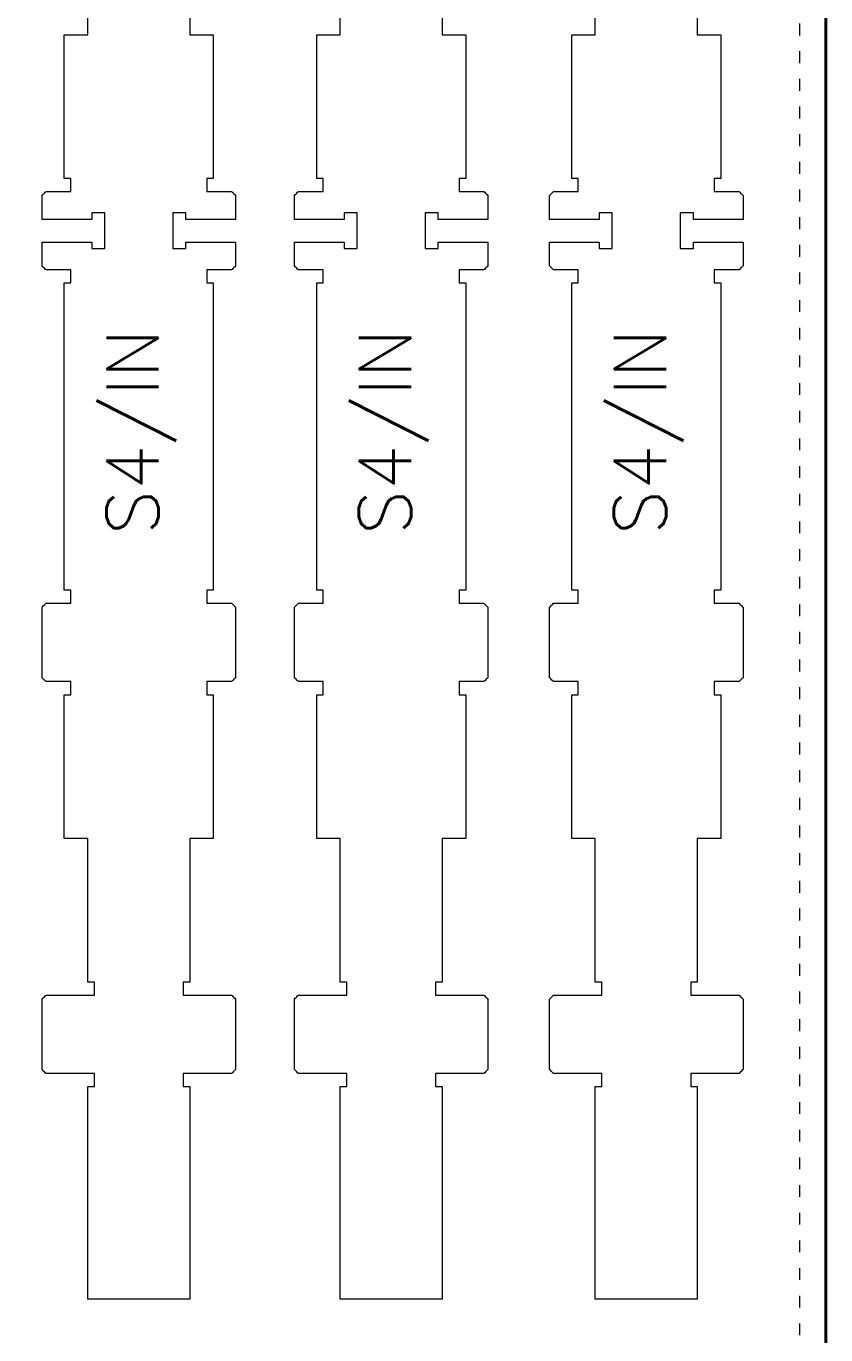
# Model space of a CAD drawing. Header units: millimetres. Extents: x 481 to 28351, y -1147 to 6765.
# Drawn here: x 6073 to 6684, y 4761 to 5763 of the extents above; entities that cross this region are included whole.
import ezdxf

# ---------------------------------------------------------------- set-up
doc = ezdxf.new("R2010")
doc.units = ezdxf.units.MM
doc.linetypes.add('DGN Style 5', pattern=[21.175771, 9.07533, -12.10044])
for name, color, linetype, lineweight in [('0_NOPRINT_TOLERANCE', 7, 'DGN Style 5', 0), ('BOARD_18MM_BIRCH-PLY', 73, 'Continuous', 40), ('CUTOUT_18MM_OUTSIDE', 201, 'Continuous', 0)]:
    doc.layers.add(name, color=color, linetype=linetype, lineweight=lineweight)
doc.layers.add('1_ANYTOOL_1MMDEEP_INSIDE', color=2, linetype='Continuous')
doc.styles.get("Standard").update_dxf_attribs({"font": 'romans.shx', "bigfont": 'hztxt.shx'})

msp = doc.modelspace()

# ---------------------------------------------------------------- linework, layer by layer
at = {"layer": '0_NOPRINT_TOLERANCE'}
msp.add_lwpolyline([(5484.3, 6463.6), (6664.3, 6463.6), (6664.3, 4063.6), (5484.3, 4063.6)], close=True, dxfattribs=at)
msp.add_lwpolyline([(5484.3, 6463.6), (6664.3, 6463.6), (6664.3, 4063.6), (5484.3, 4063.6)], close=True, dxfattribs=at)
at = {"layer": 'BOARD_18MM_BIRCH-PLY'}
msp.add_lwpolyline([(5464.3, 6483.6), (6684.3, 6483.6), (6684.3, 4043.6), (5464.3, 4043.6), (5464.3, 6483.6)], dxfattribs=at)
at = {"layer": 'CUTOUT_18MM_OUTSIDE'}
for points in [[(6197.7, 5778.2), (6197.7, 5756.2), (6201.3, 5756.2), (6204.9, 5756.2), (6208.5, 5756.2), (6212.1, 5756.2), (6215.7, 5756.2), (6215.7, 5734.2), (6215.7, 5712.2), (6215.7, 5690.2), (6215.7, 5668.2), (6215.7, 5646.2), (6214.7, 5646.2), (6213.7, 5646.2), (6212.7, 5646.2), (6211.7, 5646.2), (6210.7, 5646.2), (6210.7, 5644.2), (6210.7, 5642.2), (6210.7, 5640.2), (6210.7, 5638.2), (6210.7, 5636.2), (6214.7, 5636.2), (6218.7, 5636.2), (6221.7, 5636.2), (6225.7, 5636.2), (6229.7, 5636.2), (6230.3, 5635.6), (6230.9, 5635), (6231.5, 5634.4), (6232.1, 5633.8), (6232.7, 5633.2), (6232.7, 5629.6), (6232.7, 5626), (6232.7, 5622.2), (6232.7, 5618.6), (6232.7, 5614.9), (6224.9, 5614.9), (6218.1, 5614.9), (6210.3, 5614.9), (6202.5, 5614.9), (6194.7, 5614.9), (6194.7, 5616), (6194.7, 5617), (6194.7, 5618), (6194.7, 5619), (6194.7, 5620), (6192.7, 5620), (6190.7, 5620), (6188.7, 5620), (6186.7, 5620), (6184.7, 5620), (6184.7, 5614.4), (6184.7, 5609), (6184.7, 5603.4), (6184.7, 5598.1), (6184.7, 5592.5), (6186.7, 5592.5), (6188.7, 5592.5), (6190.7, 5592.5), (6192.7, 5592.5), (6194.7, 5592.5), (6194.7, 5593.5), (6194.7, 5594.5), (6194.7, 5595.5), (6194.7, 5596.5), (6194.7, 5597.5), (6202.5, 5597.5), (6210.3, 5597.5), (6218.1, 5597.5), (6224.9, 5597.5), (6232.7, 5597.5), (6232.7, 5593.9), (6232.7, 5590.3), (6232.7, 5586.4), (6232.7, 5582.8), (6232.7, 5579.2), (6232.1, 5578.6), (6231.5, 5578), (6230.9, 5577.4), (6230.3, 5576.8), (6229.7, 5576.2), (6225.7, 5576.2), (6221.7, 5576.2), (6218.7, 5576.2), (6214.7, 5576.2), (6210.7, 5576.2), (6210.7, 5574.2), (6210.7, 5572.2), (6210.7, 5570.2), (6210.7, 5568.2), (6210.7, 5566.2), (6211.7, 5566.2), (6212.7, 5566.2), (6213.7, 5566.2), (6214.7, 5566.2), (6215.7, 5566.2), (6215.7, 5519.1), (6215.7, 5472.1), (6215.7, 5425), (6215.7, 5378), (6215.7, 5330.9), (6214.7, 5330.9), (6213.7, 5330.9), (6212.7, 5330.9), (6211.7, 5330.9), (6210.7, 5330.9), (6210.7, 5328.9), (6210.7, 5326.9), (6210.7, 5324.9), (6210.7, 5322.9), (6210.7, 5320.9), (6214.7, 5320.9), (6218.7, 5320.9), (6221.7, 5320.9), (6225.7, 5320.9), (6229.7, 5320.9), (6230.3, 5320.3), (6230.9, 5319.7), (6231.5, 5319.1), (6232.1, 5318.5), (6232.7, 5317.9), (6232.7, 5307.1), (6232.7, 5296.3), (6232.7, 5285.5), (6232.7, 5274.7), (6232.7, 5263.9), (6232.1, 5263.3), (6231.5, 5262.7), (6230.9, 5262.1), (6230.3, 5261.5), (6229.7, 5260.9), (6225.7, 5260.9), (6221.7, 5260.9), (6218.7, 5260.9), (6214.7, 5260.9), (6210.7, 5260.9), (6210.7, 5258.9), (6210.7, 5256.9), (6210.7, 5254.9), (6210.7, 5252.9), (6210.7, 5250.9), (6211.7, 5250.9), (6212.7, 5250.9), (6213.7, 5250.9), (6214.7, 5250.9), (6215.7, 5250.9), (6215.7, 5228.9), (6215.7, 5206.9), (6215.7, 5184.9), (6215.7, 5162.9), (6215.7, 5140.9), (6212.1, 5140.9), (6208.5, 5140.9), (6204.9, 5140.9), (6201.3, 5140.9), (6197.7, 5140.9), (6197.7, 5118.9), (6197.7, 5096.9), (6197.7, 5074.9), (6197.7, 5052.9), (6197.7, 5030.9), (6196.7, 5030.9), (6195.7, 5030.9), (6194.7, 5030.9), (6193.7, 5030.9), (6192.7, 5030.9), (6192.7, 5028.9), (6192.7, 5026.9), (6192.7, 5024.9), (6192.7, 5022.9), (6192.7, 5020.9), (6200.3, 5020.9), (6207.9, 5020.9), (6215.5, 5020.9), (6222.1, 5020.9), (6229.7, 5020.9), (6230.3, 5020.3), (6230.9, 5019.7), (6231.5, 5019.1), (6232.1, 5018.5), (6232.7, 5017.9), (6232.7, 5007.1), (6232.7, 4996.3), (6232.7, 4985.5), (6232.7, 4974.7), (6232.7, 4963.9), (6232.1, 4963.3), (6231.5, 4962.7), (6230.9, 4962.1), (6230.3, 4961.5), (6229.7, 4960.9), (6222.1, 4960.9), (6215.5, 4960.9), (6207.9, 4960.9), (6200.3, 4960.9), (6192.7, 4960.9), (6192.7, 4958.9), (6192.7, 4956.9), (6192.7, 4954.9), (6192.7, 4952.9), (6192.7, 4950.9), (6193.7, 4950.9), (6194.7, 4950.9), (6195.7, 4950.9), (6196.7, 4950.9), (6197.7, 4950.9), (6197.7, 4918.4), (6197.7, 4885.8), (6197.7, 4853.2), (6197.7, 4820.6), (6197.7, 4788.1), (6189.9, 4788.1), (6182.1, 4788.1), (6174.3, 4788.1), (6166.5, 4788.1), (6158.7, 4788.1), (6150.9, 4788.1), (6143.1, 4788.1), (6135.3, 4788.1), (6127.5, 4788.1), (6119.7, 4788.1), (6119.7, 4820.6), (6119.7, 4853.2), (6119.7, 4885.8), (6119.7, 4918.4), (6119.7, 4950.9), (6120.7, 4950.9), (6121.7, 4950.9), (6122.7, 4950.9), (6123.7, 4950.9), (6124.7, 4950.9), (6124.7, 4952.9), (6124.7, 4954.9), (6124.7, 4956.9), (6124.7, 4958.9), (6124.7, 4960.9), (6117.1, 4960.9), (6109.5, 4960.9), (6101.9, 4960.9), (6094.3, 4960.9), (6087.7, 4960.9), (6087.1, 4961.5), (6086.5, 4962.1), (6085.9, 4962.7), (6085.3, 4963.3), (6084.7, 4963.9), (6084.7, 4974.7), (6084.7, 4985.5), (6084.7, 4996.3), (6084.7, 5007.1), (6084.7, 5017.9), (6085.3, 5018.5), (6085.9, 5019.1), (6086.5, 5019.7), (6087.1, 5020.3), (6087.7, 5020.9), (6094.3, 5020.9), (6101.9, 5020.9), (6109.5, 5020.9), (6117.1, 5020.9), (6124.7, 5020.9), (6124.7, 5022.9), (6124.7, 5024.9), (6124.7, 5026.9), (6124.7, 5028.9), (6124.7, 5030.9), (6123.7, 5030.9), (6122.7, 5030.9), (6121.7, 5030.9), (6120.7, 5030.9), (6119.7, 5030.9), (6119.7, 5052.9), (6119.7, 5074.9), (6119.7, 5096.9), (6119.7, 5118.9), (6119.7, 5140.9), (6116.1, 5140.9), (6112.5, 5140.9), (6108.9, 5140.9), (6105.3, 5140.9), (6101.7, 5140.9), (6101.7, 5162.9), (6101.7, 5184.9), (6101.7, 5206.9), (6101.7, 5228.9), (6101.7, 5250.9), (6102.7, 5250.9), (6103.7, 5250.9), (6104.7, 5250.9), (6105.7, 5250.9), (6106.7, 5250.9), (6106.7, 5252.9), (6106.7, 5254.9), (6106.7, 5256.9), (6106.7, 5258.9), (6106.7, 5260.9), (6102.7, 5260.9), (6098.7, 5260.9), (6094.7, 5260.9), (6091.7, 5260.9), (6087.7, 5260.9), (6087.1, 5261.5), (6086.5, 5262.1), (6085.9, 5262.7), (6085.3, 5263.3), (6084.7, 5263.9), (6084.7, 5274.7), (6084.7, 5285.5), (6084.7, 5296.3), (6084.7, 5307.1), (6084.7, 5317.9), (6085.3, 5318.5), (6085.9, 5319.1), (6086.5, 5319.7), (6087.1, 5320.3), (6087.7, 5320.9), (6091.7, 5320.9), (6094.7, 5320.9), (6098.7, 5320.9), (6102.7, 5320.9), (6106.7, 5320.9), (6106.7, 5322.9), (6106.7, 5324.9), (6106.7, 5326.9), (6106.7, 5328.9), (6106.7, 5330.9), (6105.7, 5330.9), (6104.7, 5330.9), (6103.7, 5330.9), (6102.7, 5330.9), (6101.7, 5330.9), (6101.7, 5378), (6101.7, 5425), (6101.7, 5472.1), (6101.7, 5519.1), (6101.7, 5566.2), (6102.7, 5566.2), (6103.7, 5566.2), (6104.7, 5566.2), (6105.7, 5566.2), (6106.7, 5566.2), (6106.7, 5568.2), (6106.7, 5570.2), (6106.7, 5572.2), (6106.7, 5574.2), (6106.7, 5576.2), (6102.7, 5576.2), (6098.7, 5576.2), (6094.7, 5576.2), (6091.7, 5576.2), (6087.7, 5576.2), (6087.1, 5576.8), (6086.5, 5577.4), (6085.9, 5578), (6085.3, 5578.6), (6084.7, 5579.2), (6084.7, 5582.8), (6084.7, 5586.4), (6084.7, 5590.3), (6084.7, 5593.9), (6084.7, 5597.5), (6092.5, 5597.5), (6099.3, 5597.5), (6107.1, 5597.5), (6114.9, 5597.5), (6122.7, 5597.5), (6122.7, 5596.5), (6122.7, 5595.5), (6122.7, 5594.5), (6122.7, 5593.5), (6122.7, 5592.5), (6124.7, 5592.5), (6126.7, 5592.5), (6128.7, 5592.5), (6130.7, 5592.5), (6132.7, 5592.5), (6132.7, 5598.1), (6132.7, 5603.4), (6132.7, 5609), (6132.7, 5614.4), (6132.7, 5620), (6130.7, 5620), (6128.7, 5620), (6126.7, 5620), (6124.7, 5620), (6122.7, 5620), (6122.7, 5619), (6122.7, 5618), (6122.7, 5617), (6122.7, 5616), (6122.7, 5614.9), (6114.9, 5614.9), (6107.1, 5614.9), (6099.3, 5614.9), (6092.5, 5614.9), (6084.7, 5614.9), (6084.7, 5618.6), (6084.7, 5622.2), (6084.7, 5626), (6084.7, 5629.6), (6084.7, 5633.2), (6085.3, 5633.8), (6085.9, 5634.4), (6086.5, 5635), (6087.1, 5635.6), (6087.7, 5636.2), (6091.7, 5636.2), (6094.7, 5636.2), (6098.7, 5636.2), (6102.7, 5636.2), (6106.7, 5636.2), (6106.7, 5638.2), (6106.7, 5640.2), (6106.7, 5642.2), (6106.7, 5644.2), (6106.7, 5646.2), (6105.7, 5646.2), (6104.7, 5646.2), (6103.7, 5646.2), (6102.7, 5646.2), (6101.7, 5646.2), (6101.7, 5668.2), (6101.7, 5690.2), (6101.7, 5712.2), (6101.7, 5734.2), (6101.7, 5756.2), (6105.3, 5756.2), (6108.9, 5756.2), (6112.5, 5756.2), (6116.1, 5756.2), (6119.7, 5756.2), (6119.7, 5778.2)], [(6390.8, 5778.2), (6390.8, 5756.2), (6394.4, 5756.2), (6398, 5756.2), (6401.6, 5756.2), (6405.2, 5756.2), (6408.8, 5756.2), (6408.8, 5734.2), (6408.8, 5712.2), (6408.8, 5690.2), (6408.8, 5668.2), (6408.8, 5646.2), (6407.8, 5646.2), (6406.8, 5646.2), (6405.8, 5646.2), (6404.8, 5646.2), (6403.8, 5646.2), (6403.8, 5644.2), (6403.8, 5642.2), (6403.8, 5640.2), (6403.8, 5638.2), (6403.8, 5636.2), (6407.8, 5636.2), (6411.8, 5636.2), (6414.8, 5636.2), (6418.8, 5636.2), (6422.8, 5636.2), (6423.4, 5635.6), (6424, 5635), (6424.6, 5634.4), (6425.2, 5633.8), (6425.8, 5633.2), (6425.8, 5629.6), (6425.8, 5626), (6425.8, 5622.2), (6425.8, 5618.6), (6425.8, 5614.9), (6418, 5614.9), (6411.2, 5614.9), (6403.4, 5614.9), (6395.6, 5614.9), (6387.8, 5614.9), (6387.8, 5616), (6387.8, 5617), (6387.8, 5618), (6387.8, 5619), (6387.8, 5620), (6385.8, 5620), (6383.8, 5620), (6381.8, 5620), (6379.8, 5620), (6377.8, 5620), (6377.8, 5614.4), (6377.8, 5609), (6377.8, 5603.4), (6377.8, 5598.1), (6377.8, 5592.5), (6379.8, 5592.5), (6381.8, 5592.5), (6383.8, 5592.5), (6385.8, 5592.5), (6387.8, 5592.5), (6387.8, 5593.5), (6387.8, 5594.5), (6387.8, 5595.5), (6387.8, 5596.5), (6387.8, 5597.5), (6395.6, 5597.5), (6403.4, 5597.5), (6411.2, 5597.5), (6418, 5597.5), (6425.8, 5597.5), (6425.8, 5593.9), (6425.8, 5590.3), (6425.8, 5586.4), (6425.8, 5582.8), (6425.8, 5579.2), (6425.2, 5578.6), (6424.6, 5578), (6424, 5577.4), (6423.4, 5576.8), (6422.8, 5576.2), (6418.8, 5576.2), (6414.8, 5576.2), (6411.8, 5576.2), (6407.8, 5576.2), (6403.8, 5576.2), (6403.8, 5574.2), (6403.8, 5572.2), (6403.8, 5570.2), (6403.8, 5568.2), (6403.8, 5566.2), (6404.8, 5566.2), (6405.8, 5566.2), (6406.8, 5566.2), (6407.8, 5566.2), (6408.8, 5566.2), (6408.8, 5519.1), (6408.8, 5472.1), (6408.8, 5425), (6408.8, 5378), (6408.8, 5330.9), (6407.8, 5330.9), (6406.8, 5330.9), (6405.8, 5330.9), (6404.8, 5330.9), (6403.8, 5330.9), (6403.8, 5328.9), (6403.8, 5326.9), (6403.8, 5324.9), (6403.8, 5322.9), (6403.8, 5320.9), (6407.8, 5320.9), (6411.8, 5320.9), (6414.8, 5320.9), (6418.8, 5320.9), (6422.8, 5320.9), (6423.4, 5320.3), (6424, 5319.7), (6424.6, 5319.1), (6425.2, 5318.5), (6425.8, 5317.9), (6425.8, 5307.1), (6425.8, 5296.3), (6425.8, 5285.5), (6425.8, 5274.7), (6425.8, 5263.9), (6425.2, 5263.3), (6424.6, 5262.7), (6424, 5262.1), (6423.4, 5261.5), (6422.8, 5260.9), (6418.8, 5260.9), (6414.8, 5260.9), (6411.8, 5260.9), (6407.8, 5260.9), (6403.8, 5260.9), (6403.8, 5258.9), (6403.8, 5256.9), (6403.8, 5254.9), (6403.8, 5252.9), (6403.8, 5250.9), (6404.8, 5250.9), (6405.8, 5250.9), (6406.8, 5250.9), (6407.8, 5250.9), (6408.8, 5250.9), (6408.8, 5228.9), (6408.8, 5206.9), (6408.8, 5184.9), (6408.8, 5162.9), (6408.8, 5140.9), (6405.2, 5140.9), (6401.6, 5140.9), (6398, 5140.9), (6394.4, 5140.9), (6390.8, 5140.9), (6390.8, 5118.9), (6390.8, 5096.9), (6390.8, 5074.9), (6390.8, 5052.9), (6390.8, 5030.9), (6389.8, 5030.9), (6388.8, 5030.9), (6387.8, 5030.9), (6386.8, 5030.9), (6385.8, 5030.9), (6385.8, 5028.9), (6385.8, 5026.9), (6385.8, 5024.9), (6385.8, 5022.9), (6385.8, 5020.9), (6393.4, 5020.9), (6401, 5020.9), (6408.6, 5020.9), (6415.2, 5020.9), (6422.8, 5020.9), (6423.4, 5020.3), (6424, 5019.7), (6424.6, 5019.1), (6425.2, 5018.5), (6425.8, 5017.9), (6425.8, 5007.1), (6425.8, 4996.3), (6425.8, 4985.5), (6425.8, 4974.7), (6425.8, 4963.9), (6425.2, 4963.3), (6424.6, 4962.7), (6424, 4962.1), (6423.4, 4961.5), (6422.8, 4960.9), (6415.2, 4960.9), (6408.6, 4960.9), (6401, 4960.9), (6393.4, 4960.9), (6385.8, 4960.9), (6385.8, 4958.9), (6385.8, 4956.9), (6385.8, 4954.9), (6385.8, 4952.9), (6385.8, 4950.9), (6386.8, 4950.9), (6387.8, 4950.9), (6388.8, 4950.9), (6389.8, 4950.9), (6390.8, 4950.9), (6390.8, 4918.4), (6390.8, 4885.8), (6390.8, 4853.2), (6390.8, 4820.6), (6390.8, 4788.1), (6383, 4788.1), (6375.2, 4788.1), (6367.4, 4788.1), (6359.6, 4788.1), (6351.8, 4788.1), (6344, 4788.1), (6336.2, 4788.1), (6328.4, 4788.1), (6320.6, 4788.1), (6312.8, 4788.1), (6312.8, 4820.6), (6312.8, 4853.2), (6312.8, 4885.8), (6312.8, 4918.4), (6312.8, 4950.9), (6313.8, 4950.9), (6314.8, 4950.9), (6315.8, 4950.9), (6316.8, 4950.9), (6317.8, 4950.9), (6317.8, 4952.9), (6317.8, 4954.9), (6317.8, 4956.9), (6317.8, 4958.9), (6317.8, 4960.9), (6310.2, 4960.9), (6302.6, 4960.9), (6295, 4960.9), (6287.4, 4960.9), (6280.8, 4960.9), (6280.2, 4961.5), (6279.6, 4962.1), (6279, 4962.7), (6278.4, 4963.3), (6277.8, 4963.9), (6277.8, 4974.7), (6277.8, 4985.5), (6277.8, 4996.3), (6277.8, 5007.1), (6277.8, 5017.9), (6278.4, 5018.5), (6279, 5019.1), (6279.6, 5019.7), (6280.2, 5020.3), (6280.8, 5020.9), (6287.4, 5020.9), (6295, 5020.9), (6302.6, 5020.9), (6310.2, 5020.9), (6317.8, 5020.9), (6317.8, 5022.9), (6317.8, 5024.9), (6317.8, 5026.9), (6317.8, 5028.9), (6317.8, 5030.9), (6316.8, 5030.9), (6315.8, 5030.9), (6314.8, 5030.9), (6313.8, 5030.9), (6312.8, 5030.9), (6312.8, 5052.9), (6312.8, 5074.9), (6312.8, 5096.9), (6312.8, 5118.9), (6312.8, 5140.9), (6309.2, 5140.9), (6305.6, 5140.9), (6302, 5140.9), (6298.4, 5140.9), (6294.8, 5140.9), (6294.8, 5162.9), (6294.8, 5184.9), (6294.8, 5206.9), (6294.8, 5228.9), (6294.8, 5250.9), (6295.8, 5250.9), (6296.8, 5250.9), (6297.8, 5250.9), (6298.8, 5250.9), (6299.8, 5250.9), (6299.8, 5252.9), (6299.8, 5254.9), (6299.8, 5256.9), (6299.8, 5258.9), (6299.8, 5260.9), (6295.8, 5260.9), (6291.8, 5260.9), (6287.8, 5260.9), (6284.8, 5260.9), (6280.8, 5260.9), (6280.2, 5261.5), (6279.6, 5262.1), (6279, 5262.7), (6278.4, 5263.3), (6277.8, 5263.9), (6277.8, 5274.7), (6277.8, 5285.5), (6277.8, 5296.3), (6277.8, 5307.1), (6277.8, 5317.9), (6278.4, 5318.5), (6279, 5319.1), (6279.6, 5319.7), (6280.2, 5320.3), (6280.8, 5320.9), (6284.8, 5320.9), (6287.8, 5320.9), (6291.8, 5320.9), (6295.8, 5320.9), (6299.8, 5320.9), (6299.8, 5322.9), (6299.8, 5324.9), (6299.8, 5326.9), (6299.8, 5328.9), (6299.8, 5330.9), (6298.8, 5330.9), (6297.8, 5330.9), (6296.8, 5330.9), (6295.8, 5330.9), (6294.8, 5330.9), (6294.8, 5378), (6294.8, 5425), (6294.8, 5472.1), (6294.8, 5519.1), (6294.8, 5566.2), (6295.8, 5566.2), (6296.8, 5566.2), (6297.8, 5566.2), (6298.8, 5566.2), (6299.8, 5566.2), (6299.8, 5568.2), (6299.8, 5570.2), (6299.8, 5572.2), (6299.8, 5574.2), (6299.8, 5576.2), (6295.8, 5576.2), (6291.8, 5576.2), (6287.8, 5576.2), (6284.8, 5576.2), (6280.8, 5576.2), (6280.2, 5576.8), (6279.6, 5577.4), (6279, 5578), (6278.4, 5578.6), (6277.8, 5579.2), (6277.8, 5582.8), (6277.8, 5586.4), (6277.8, 5590.3), (6277.8, 5593.9), (6277.8, 5597.5), (6285.6, 5597.5), (6292.4, 5597.5), (6300.2, 5597.5), (6308, 5597.5), (6315.8, 5597.5), (6315.8, 5596.5), (6315.8, 5595.5), (6315.8, 5594.5), (6315.8, 5593.5), (6315.8, 5592.5), (6317.8, 5592.5), (6319.8, 5592.5), (6321.8, 5592.5), (6323.8, 5592.5), (6325.8, 5592.5), (6325.8, 5598.1), (6325.8, 5603.4), (6325.8, 5609), (6325.8, 5614.4), (6325.8, 5620), (6323.8, 5620), (6321.8, 5620), (6319.8, 5620), (6317.8, 5620), (6315.8, 5620), (6315.8, 5619), (6315.8, 5618), (6315.8, 5617), (6315.8, 5616), (6315.8, 5614.9), (6308, 5614.9), (6300.2, 5614.9), (6292.4, 5614.9), (6285.6, 5614.9), (6277.8, 5614.9), (6277.8, 5618.6), (6277.8, 5622.2), (6277.8, 5626), (6277.8, 5629.6), (6277.8, 5633.2), (6278.4, 5633.8), (6279, 5634.4), (6279.6, 5635), (6280.2, 5635.6), (6280.8, 5636.2), (6284.8, 5636.2), (6287.8, 5636.2), (6291.8, 5636.2), (6295.8, 5636.2), (6299.8, 5636.2), (6299.8, 5638.2), (6299.8, 5640.2), (6299.8, 5642.2), (6299.8, 5644.2), (6299.8, 5646.2), (6298.8, 5646.2), (6297.8, 5646.2), (6296.8, 5646.2), (6295.8, 5646.2), (6294.8, 5646.2), (6294.8, 5668.2), (6294.8, 5690.2), (6294.8, 5712.2), (6294.8, 5734.2), (6294.8, 5756.2), (6298.4, 5756.2), (6302, 5756.2), (6305.6, 5756.2), (6309.2, 5756.2), (6312.8, 5756.2), (6312.8, 5778.2)], [(6586, 5778.2), (6586, 5756.2), (6589.6, 5756.2), (6593.2, 5756.2), (6596.8, 5756.2), (6600.4, 5756.2), (6604, 5756.2), (6604, 5734.2), (6604, 5712.2), (6604, 5690.2), (6604, 5668.2), (6604, 5646.2), (6603, 5646.2), (6602, 5646.2), (6601, 5646.2), (6600, 5646.2), (6599, 5646.2), (6599, 5644.2), (6599, 5642.2), (6599, 5640.2), (6599, 5638.2), (6599, 5636.2), (6603, 5636.2), (6607, 5636.2), (6610, 5636.2), (6614, 5636.2), (6618, 5636.2), (6618.6, 5635.6), (6619.2, 5635), (6619.8, 5634.4), (6620.4, 5633.8), (6621, 5633.2), (6621, 5629.6), (6621, 5626), (6621, 5622.2), (6621, 5618.6), (6621, 5614.9), (6613.2, 5614.9), (6606.4, 5614.9), (6598.6, 5614.9), (6590.8, 5614.9), (6583, 5614.9), (6583, 5616), (6583, 5617), (6583, 5618), (6583, 5619), (6583, 5620), (6581, 5620), (6579, 5620), (6577, 5620), (6575, 5620), (6573, 5620), (6573, 5614.4), (6573, 5609), (6573, 5603.4), (6573, 5598.1), (6573, 5592.5), (6575, 5592.5), (6577, 5592.5), (6579, 5592.5), (6581, 5592.5), (6583, 5592.5), (6583, 5593.5), (6583, 5594.5), (6583, 5595.5), (6583, 5596.5), (6583, 5597.5), (6590.8, 5597.5), (6598.6, 5597.5), (6606.4, 5597.5), (6613.2, 5597.5), (6621, 5597.5), (6621, 5593.9), (6621, 5590.3), (6621, 5586.4), (6621, 5582.8), (6621, 5579.2), (6620.4, 5578.6), (6619.8, 5578), (6619.2, 5577.4), (6618.6, 5576.8), (6618, 5576.2), (6614, 5576.2), (6610, 5576.2), (6607, 5576.2), (6603, 5576.2), (6599, 5576.2), (6599, 5574.2), (6599, 5572.2), (6599, 5570.2), (6599, 5568.2), (6599, 5566.2), (6600, 5566.2), (6601, 5566.2), (6602, 5566.2), (6603, 5566.2), (6604, 5566.2), (6604, 5519.1), (6604, 5472.1), (6604, 5425), (6604, 5378), (6604, 5330.9), (6603, 5330.9), (6602, 5330.9), (6601, 5330.9), (6600, 5330.9), (6599, 5330.9), (6599, 5328.9), (6599, 5326.9), (6599, 5324.9), (6599, 5322.9), (6599, 5320.9), (6603, 5320.9), (6607, 5320.9), (6610, 5320.9), (6614, 5320.9), (6618, 5320.9), (6618.6, 5320.3), (6619.2, 5319.7), (6619.8, 5319.1), (6620.4, 5318.5), (6621, 5317.9), (6621, 5307.1), (6621, 5296.3), (6621, 5285.5), (6621, 5274.7), (6621, 5263.9), (6620.4, 5263.3), (6619.8, 5262.7), (6619.2, 5262.1), (6618.6, 5261.5), (6618, 5260.9), (6614, 5260.9), (6610, 5260.9), (6607, 5260.9), (6603, 5260.9), (6599, 5260.9), (6599, 5258.9), (6599, 5256.9), (6599, 5254.9), (6599, 5252.9), (6599, 5250.9), (6600, 5250.9), (6601, 5250.9), (6602, 5250.9), (6603, 5250.9), (6604, 5250.9), (6604, 5228.9), (6604, 5206.9), (6604, 5184.9), (6604, 5162.9), (6604, 5140.9), (6600.4, 5140.9), (6596.8, 5140.9), (6593.2, 5140.9), (6589.6, 5140.9), (6586, 5140.9), (6586, 5118.9), (6586, 5096.9), (6586, 5074.9), (6586, 5052.9), (6586, 5030.9), (6585, 5030.9), (6584, 5030.9), (6583, 5030.9), (6582, 5030.9), (6581, 5030.9), (6581, 5028.9), (6581, 5026.9), (6581, 5024.9), (6581, 5022.9), (6581, 5020.9), (6588.6, 5020.9), (6596.2, 5020.9), (6603.8, 5020.9), (6610.4, 5020.9), (6618, 5020.9), (6618.6, 5020.3), (6619.2, 5019.7), (6619.8, 5019.1), (6620.4, 5018.5), (6621, 5017.9), (6621, 5007.1), (6621, 4996.3), (6621, 4985.5), (6621, 4974.7), (6621, 4963.9), (6620.4, 4963.3), (6619.8, 4962.7), (6619.2, 4962.1), (6618.6, 4961.5), (6618, 4960.9), (6610.4, 4960.9), (6603.8, 4960.9), (6596.2, 4960.9), (6588.6, 4960.9), (6581, 4960.9), (6581, 4958.9), (6581, 4956.9), (6581, 4954.9), (6581, 4952.9), (6581, 4950.9), (6582, 4950.9), (6583, 4950.9), (6584, 4950.9), (6585, 4950.9), (6586, 4950.9), (6586, 4918.4), (6586, 4885.8), (6586, 4853.2), (6586, 4820.6), (6586, 4788.1), (6578.2, 4788.1), (6570.4, 4788.1), (6562.6, 4788.1), (6554.8, 4788.1), (6547, 4788.1), (6539.2, 4788.1), (6531.4, 4788.1), (6523.6, 4788.1), (6515.8, 4788.1), (6508, 4788.1), (6508, 4820.6), (6508, 4853.2), (6508, 4885.8), (6508, 4918.4), (6508, 4950.9), (6509, 4950.9), (6510, 4950.9), (6511, 4950.9), (6512, 4950.9), (6513, 4950.9), (6513, 4952.9), (6513, 4954.9), (6513, 4956.9), (6513, 4958.9), (6513, 4960.9), (6505.4, 4960.9), (6497.8, 4960.9), (6490.2, 4960.9), (6482.6, 4960.9), (6476, 4960.9), (6475.4, 4961.5), (6474.8, 4962.1), (6474.2, 4962.7), (6473.6, 4963.3), (6473, 4963.9), (6473, 4974.7), (6473, 4985.5), (6473, 4996.3), (6473, 5007.1), (6473, 5017.9), (6473.6, 5018.5), (6474.2, 5019.1), (6474.8, 5019.7), (6475.4, 5020.3), (6476, 5020.9), (6482.6, 5020.9), (6490.2, 5020.9), (6497.8, 5020.9), (6505.4, 5020.9), (6513, 5020.9), (6513, 5022.9), (6513, 5024.9), (6513, 5026.9), (6513, 5028.9), (6513, 5030.9), (6512, 5030.9), (6511, 5030.9), (6510, 5030.9), (6509, 5030.9), (6508, 5030.9), (6508, 5052.9), (6508, 5074.9), (6508, 5096.9), (6508, 5118.9), (6508, 5140.9), (6504.4, 5140.9), (6500.8, 5140.9), (6497.2, 5140.9), (6493.6, 5140.9), (6490, 5140.9), (6490, 5162.9), (6490, 5184.9), (6490, 5206.9), (6490, 5228.9), (6490, 5250.9), (6491, 5250.9), (6492, 5250.9), (6493, 5250.9), (6494, 5250.9), (6495, 5250.9), (6495, 5252.9), (6495, 5254.9), (6495, 5256.9), (6495, 5258.9), (6495, 5260.9), (6491, 5260.9), (6487, 5260.9), (6483, 5260.9), (6480, 5260.9), (6476, 5260.9), (6475.4, 5261.5), (6474.8, 5262.1), (6474.2, 5262.7), (6473.6, 5263.3), (6473, 5263.9), (6473, 5274.7), (6473, 5285.5), (6473, 5296.3), (6473, 5307.1), (6473, 5317.9), (6473.6, 5318.5), (6474.2, 5319.1), (6474.8, 5319.7), (6475.4, 5320.3), (6476, 5320.9), (6480, 5320.9), (6483, 5320.9), (6487, 5320.9), (6491, 5320.9), (6495, 5320.9), (6495, 5322.9), (6495, 5324.9), (6495, 5326.9), (6495, 5328.9), (6495, 5330.9), (6494, 5330.9), (6493, 5330.9), (6492, 5330.9), (6491, 5330.9), (6490, 5330.9), (6490, 5378), (6490, 5425), (6490, 5472.1), (6490, 5519.1), (6490, 5566.2), (6491, 5566.2), (6492, 5566.2), (6493, 5566.2), (6494, 5566.2), (6495, 5566.2), (6495, 5568.2), (6495, 5570.2), (6495, 5572.2), (6495, 5574.2), (6495, 5576.2), (6491, 5576.2), (6487, 5576.2), (6483, 5576.2), (6480, 5576.2), (6476, 5576.2), (6475.4, 5576.8), (6474.8, 5577.4), (6474.2, 5578), (6473.6, 5578.6), (6473, 5579.2), (6473, 5582.8), (6473, 5586.4), (6473, 5590.3), (6473, 5593.9), (6473, 5597.5), (6480.8, 5597.5), (6487.6, 5597.5), (6495.4, 5597.5), (6503.2, 5597.5), (6511, 5597.5), (6511, 5596.5), (6511, 5595.5), (6511, 5594.5), (6511, 5593.5), (6511, 5592.5), (6513, 5592.5), (6515, 5592.5), (6517, 5592.5), (6519, 5592.5), (6521, 5592.5), (6521, 5598.1), (6521, 5603.4), (6521, 5609), (6521, 5614.4), (6521, 5620), (6519, 5620), (6517, 5620), (6515, 5620), (6513, 5620), (6511, 5620), (6511, 5619), (6511, 5618), (6511, 5617), (6511, 5616), (6511, 5614.9), (6503.2, 5614.9), (6495.4, 5614.9), (6487.6, 5614.9), (6480.8, 5614.9), (6473, 5614.9), (6473, 5618.6), (6473, 5622.2), (6473, 5626), (6473, 5629.6), (6473, 5633.2), (6473.6, 5633.8), (6474.2, 5634.4), (6474.8, 5635), (6475.4, 5635.6), (6476, 5636.2), (6480, 5636.2), (6483, 5636.2), (6487, 5636.2), (6491, 5636.2), (6495, 5636.2), (6495, 5638.2), (6495, 5640.2), (6495, 5642.2), (6495, 5644.2), (6495, 5646.2), (6494, 5646.2), (6493, 5646.2), (6492, 5646.2), (6491, 5646.2), (6490, 5646.2), (6490, 5668.2), (6490, 5690.2), (6490, 5712.2), (6490, 5734.2), (6490, 5756.2), (6493.6, 5756.2), (6497.2, 5756.2), (6500.8, 5756.2), (6504.4, 5756.2), (6508, 5756.2), (6508, 5778.2)]]:
    msp.add_lwpolyline(points, dxfattribs=at)

# ---------------------------------------------------------------- texts
at = {"layer": '1_ANYTOOL_1MMDEEP_INSIDE', "char_height": 40, "width": 408.414, "attachment_point": 1, "rotation": 90}
for insert in [(6133.9, 5373.4), (6327, 5373.4), (6522.1, 5373.4)]:
    msp.add_mtext('S4/IN', dxfattribs=dict(at, insert=insert))

doc.saveas('drawing.dxf')
